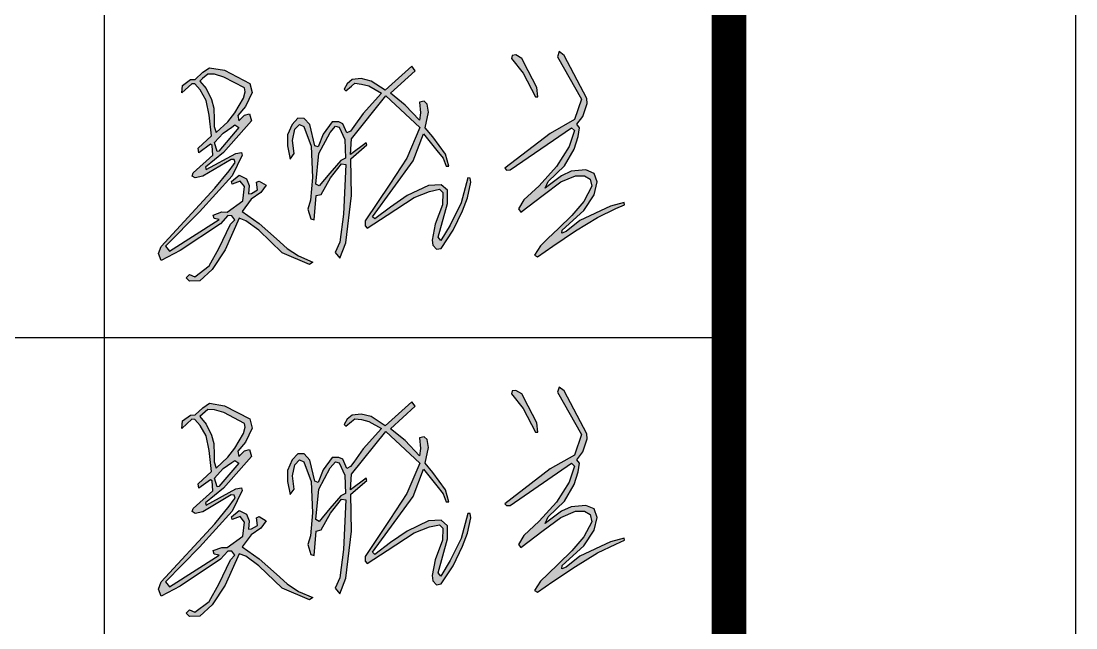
# Model space of a CAD drawing. Extents: x 1751103 to 2598738, y -609732 to 659428.
# Drawn here: x 2336334 to 2340895, y -138973 to -136349 of the extents above; entities that cross this region are included whole.
import ezdxf

# ---------------------------------------------------------------- set-up
doc = ezdxf.new("R2010")
doc.units = 0
doc.header["$LTSCALE"] = 1000
doc.header["$MEASUREMENT"] = 0
doc.layers.get('0').update_dxf_attribs({"linetype": 'CONTINUOUS'})
doc.layers.add('PUB_TITLE', color=4, linetype='CONTINUOUS')

# ---------------------------------------------------------------- blocks, each defined once
blk = doc.blocks.new('得')
h = blk.add_hatch(color=256)
h.paths.add_polyline_path([(2338682, -230064.5), (2338660.5, -230048), (2338652.5, -230069.8), (2338756.3, -230253.3), (2338726.6, -230341.8), (2338621.2, -230401.7), (2338425.9, -230551.9), (2338432.4, -230559.8), (2338449.1, -230559.1), (2338713.4, -230377.1), (2338727.2, -230389.4), (2338703.2, -230458.3), (2338649.5, -230544.6), (2338574.6, -230627.7), (2338507.8, -230689.3), (2338484.6, -230727.7), (2338494, -230741.5), (2338591.3, -230668.3), (2338666.9, -230611.3), (2338730.9, -230584.8), (2338770.1, -230584.8), (2338794.8, -230599.3), (2338802, -230629.7), (2338766.5, -230695.7), (2338715.6, -230756.2), (2338657.5, -230812.1), (2338611.7, -230856.2), (2338579.5, -230887), (2338554.4, -230927.4), (2338566, -230934.6), (2338633.6, -230889), (2338730.9, -230823), (2338826.4, -230764.4), (2338904.7, -230726.3), (2338942.3, -230710), (2338940.8, -230700.9), (2338881.8, -230716.7), (2338750.1, -230778.1), (2338690, -230825.9), (2338671.7, -230833.5), (2338673.8, -230819.8), (2338766.8, -230734.4), (2338811.6, -230666.9), (2338825.4, -230611.2), (2338812.2, -230574.1), (2338775.6, -230559.3), (2338712.5, -230564.9), (2338670.8, -230584.7), (2338618.9, -230623.4), (2338599.5, -230637.8), (2338612.8, -230609.1), (2338683, -230541.6), (2338724.7, -230469.2), (2338743, -230414.8), (2338748.6, -230376.7), (2338737.4, -230361.9), (2338762.9, -230328.1), (2338781.8, -230271.7), (2338780.7, -230249.8)])
h.paths.add_polyline_path([(2338473, -230061.7), (2338457.4, -230064.6), (2338454.2, -230077), (2338504.1, -230140.9), (2338558.2, -230243), (2338568.1, -230243), (2338564, -230202.5), (2338526.4, -230130.4), (2338498.8, -230077.4)], flags=17)
h.paths.add_polyline_path([(2337668.2, -230572.8), (2337623.4, -230628.7), (2337609, -230620.3), (2337621.9, -230489), (2337670.5, -230397.2), (2337692.7, -230370.2), (2337709.2, -230375), (2337734.2, -230428.2), (2337736.8, -230508.5), (2337717.1, -230518)], flags=16)
h.paths.add_polyline_path([(2337486.4, -230455.5), (2337497.1, -230512.2), (2337514.2, -230488.5), (2337507.5, -230431.4), (2337517.9, -230383.2), (2337537.9, -230362.5), (2337556.5, -230371.4), (2337588.4, -230456.6), (2337593.6, -230591.6), (2337585.4, -230690.5), (2337573.5, -230728.3), (2337586.1, -230771.3), (2337601, -230775.8), (2337609.2, -230670.5), (2337630.7, -230665.3), (2337671.5, -230593.4), (2337719.7, -230532.6), (2337738.3, -230535.6), (2337728.6, -230750.6), (2337712.3, -230871.8), (2337692.3, -230917), (2337712.3, -230941.5), (2337738.3, -230874), (2337762.8, -230670.5), (2337759.3, -230511.2), (2337829.5, -230450.9), (2337826.4, -230441.6), (2337757.7, -230492.5), (2337762.4, -230424.4), (2337911.6, -230239.6), (2338057.5, -230376.2), (2338002.3, -230508.1), (2337927.7, -230620.5), (2337821.9, -230779.8), (2337822.1, -230800.8), (2337830.1, -230811.1), (2337916.2, -230754.9), (2338034, -230678), (2338099.2, -230652.3), (2338143, -230643.1), (2338156.7, -230657.4), (2338155.6, -230710.2), (2338124, -230794.1), (2338110.8, -230862.9), (2338114.3, -230885.3), (2338130.3, -230902.5), (2338149.9, -230899), (2338202.1, -230819.9), (2338242.9, -230735.5), (2338263.8, -230679.6), (2338278.5, -230612.4), (2338276.2, -230594.9), (2338265.5, -230593.8), (2338237.2, -230702.2), (2338189.8, -230798.2), (2338148.5, -230864.5), (2338137.7, -230850.4), (2338177.3, -230703.9), (2338177.9, -230647.5), (2338150.7, -230623.7), (2338095.9, -230626.6), (2338003.8, -230670.6), (2337930.9, -230719.7), (2337863, -230771.1), (2337853.5, -230762), (2338029.3, -230520.4), (2338074.2, -230403.2), (2338131.9, -230475.2), (2338158.9, -230509), (2338171.1, -230543.2), (2338183.6, -230543.2), (2338169.1, -230491.6), (2338114, -230416.6), (2338081, -230376.8), (2338096.1, -230309.4), (2338089.8, -230274.5), (2338076.1, -230262.1), (2338056.8, -230266.4), (2338061.1, -230313.2), (2338056.8, -230344.9), (2337994.4, -230278.9), (2337930.5, -230227.6), (2338037.7, -230130.6), (2338024, -230111.4), (2337908.3, -230214.6), (2337847.3, -230175), (2337804.1, -230164.7), (2337765.7, -230168.5), (2337743.6, -230186.9), (2337730.6, -230210.1), (2337738.2, -230217.1), (2337762.5, -230197.1), (2337777.3, -230184.9), (2337805.2, -230188), (2337837.5, -230195.8), (2337892, -230227.1), (2337813.2, -230314.7), (2337771.9, -230371.8), (2337757.9, -230391.2), (2337742.4, -230399), (2337725.4, -230359.7), (2337707.2, -230351.8), (2337678.8, -230351.8), (2337640.1, -230404.8), (2337618.9, -230459.7), (2337604.6, -230455.1), (2337582.9, -230363.6), (2337557.9, -230336.4), (2337529.9, -230336), (2337505.7, -230362.5), (2337485.2, -230408.2)])
h.paths.add_polyline_path([(2337182.4, -230479.2), (2337170, -230441.4), (2337207.5, -230400.1), (2337244.7, -230374.2), (2337258.7, -230364.5), (2337275.5, -230376.1), (2337189.5, -230477.7)], flags=16)
h.paths.add_polyline_path([(2337168.7, -230371.1), (2337177.3, -230397.8), (2337227.6, -230351), (2337258.2, -230312.3), (2337294.9, -230248.5), (2337303.1, -230221.3), (2337300.5, -230204.6), (2337210.7, -230157.6), (2337170.3, -230145.4), (2337141, -230144.7), (2337118.1, -230164.5), (2337106.1, -230174.9), (2337134.1, -230207.5), (2337157.4, -230255.1), (2337167.3, -230291.9), (2337168.5, -230341)], flags=16)
h.paths.add_polyline_path([(2337072.1, -230186.5), (2337028.3, -230226.4), (2337032.3, -230193.9), (2337065.7, -230168.3), (2337086.5, -230167.7), (2337119.3, -230136.8), (2337149.1, -230117.8), (2337212.8, -230128.5), (2337322.9, -230185.6), (2337332.5, -230224.9), (2337303.9, -230285.5), (2337270.5, -230324.2), (2337275.3, -230347.4), (2337299.7, -230323), (2337321.1, -230317.1), (2337330, -230347.4), (2337209.6, -230484.2), (2337130.7, -230547.8), (2337134, -230557.7), (2337262.1, -230488.1), (2337286.4, -230483.5), (2337289.7, -230495.3), (2337246, -230584.5), (2337105.9, -230740.2), (2336958.3, -230889.4), (2336975.6, -230910.8), (2337190, -230774), (2337169.4, -230769.9), (2337164.4, -230754.3), (2337202.3, -230741.1), (2337225.4, -230741.9), (2337292.2, -230692.5), (2337299.7, -230631.5), (2337281.5, -230607.6), (2337246.9, -230620.8), (2337243.6, -230609.3), (2337276.6, -230581.3), (2337308.7, -230597.7), (2337320.3, -230626.6), (2337317, -230662), (2337330.2, -230661.2), (2337355.7, -230645.5), (2337352.4, -230612.6), (2337363.1, -230607.6), (2337393.7, -230625.7), (2337370.6, -230657), (2337328.5, -230685.9), (2337289.8, -230738.6), (2337364, -230790.5), (2337438.2, -230857.2), (2337484.7, -230899.1), (2337533.2, -230930.9), (2337595.1, -230958.1), (2337580.2, -230968), (2337463.1, -230917.7), (2337361.7, -230820.5), (2337305.6, -230779.3), (2337276.8, -230768.6), (2337215.7, -230904.5), (2337159.7, -230989.4), (2337106.5, -231038.6), (2337062.6, -231039.8), (2337047.6, -231025.9), (2337062, -231010.9), (2337085.1, -231021.3), (2337147.5, -230974.5), (2337189.2, -230899.7), (2337240, -230794.1), (2337258.5, -230774.5), (2337244.6, -230757.7), (2337228.5, -230757.1), (2337196.7, -230792.4), (2337022.2, -230908.4), (2336939.6, -230951.1), (2336927.4, -230921.1), (2336939, -230889.9), (2337171.8, -230638.5), (2337233.7, -230562.6), (2337252.7, -230537), (2337259.7, -230527.4), (2337255.8, -230514.6), (2337242.2, -230514), (2337120, -230586.5), (2337086.5, -230594.1), (2337073.3, -230586), (2337077.9, -230572.3), (2337163.6, -230495.6), (2337160.6, -230453.6), (2337153.1, -230448.6), (2337103, -230485.1), (2337100, -230465.6), (2337157.6, -230412.6), (2337147.4, -230322.5), (2337133.7, -230258.6), (2337108.2, -230213.3), (2337084.9, -230187.8)])
h = blk.add_hatch(color=256)
h.paths.add_polyline_path([(2338682, -231515.1), (2338660.5, -231498.7), (2338652.5, -231520.4), (2338756.3, -231703.9), (2338726.6, -231792.4), (2338621.2, -231852.3), (2338425.9, -232002.5), (2338432.4, -232010.5), (2338449.1, -232009.7), (2338713.4, -231827.7), (2338727.2, -231840), (2338703.2, -231908.9), (2338649.5, -231995.2), (2338574.6, -232078.3), (2338507.8, -232139.9), (2338484.6, -232178.4), (2338494, -232192.1), (2338591.3, -232118.9), (2338666.9, -232062), (2338730.9, -232035.4), (2338770.1, -232035.4), (2338794.8, -232049.9), (2338802, -232080.3), (2338766.5, -232146.3), (2338715.6, -232206.8), (2338657.5, -232262.7), (2338611.7, -232306.8), (2338579.5, -232337.7), (2338554.4, -232378), (2338566, -232385.3), (2338633.6, -232339.6), (2338730.9, -232273.7), (2338826.4, -232215), (2338904.7, -232176.9), (2338942.3, -232160.7), (2338940.8, -232151.5), (2338881.8, -232167.3), (2338750.1, -232228.8), (2338690, -232276.5), (2338671.7, -232284.1), (2338673.8, -232270.4), (2338766.8, -232185.1), (2338811.6, -232117.5), (2338825.4, -232061.8), (2338812.2, -232024.7), (2338775.6, -232010), (2338712.5, -232015.5), (2338670.8, -232035.4), (2338618.9, -232074), (2338599.5, -232088.4), (2338612.8, -232059.8), (2338683, -231992.2), (2338724.7, -231919.8), (2338743, -231865.4), (2338748.6, -231827.3), (2338737.4, -231812.6), (2338762.9, -231778.7), (2338781.8, -231722.3), (2338780.7, -231700.4)])
h.paths.add_polyline_path([(2338473, -231512.4), (2338457.4, -231515.2), (2338454.2, -231527.6), (2338504.1, -231591.6), (2338558.2, -231693.6), (2338568.1, -231693.6), (2338564, -231653.2), (2338526.4, -231581), (2338498.8, -231528)], flags=17)
h.paths.add_polyline_path([(2337668.2, -232023.4), (2337623.4, -232079.3), (2337609, -232070.9), (2337621.9, -231939.6), (2337670.5, -231847.8), (2337692.7, -231820.8), (2337709.2, -231825.6), (2337734.2, -231878.8), (2337736.8, -231959.1), (2337717.1, -231968.6)], flags=16)
h.paths.add_polyline_path([(2337486.4, -231906.1), (2337497.1, -231962.8), (2337514.2, -231939.1), (2337507.5, -231882), (2337517.9, -231833.8), (2337537.9, -231813.1), (2337556.5, -231822), (2337588.4, -231907.2), (2337593.6, -232042.2), (2337585.4, -232141.1), (2337573.5, -232179), (2337586.1, -232222), (2337601, -232226.4), (2337609.2, -232121.1), (2337630.7, -232115.9), (2337671.5, -232044), (2337719.7, -231983.2), (2337738.3, -231986.2), (2337728.6, -232201.2), (2337712.3, -232322.4), (2337692.3, -232367.6), (2337712.3, -232392.1), (2337738.3, -232324.6), (2337762.8, -232121.1), (2337759.3, -231961.8), (2337829.5, -231901.5), (2337826.4, -231892.2), (2337757.7, -231943.1), (2337762.4, -231875), (2337911.6, -231690.2), (2338057.5, -231826.8), (2338002.3, -231958.7), (2337927.7, -232071.1), (2337821.9, -232230.4), (2337822.1, -232251.4), (2337830.1, -232261.7), (2337916.2, -232205.5), (2338034, -232128.6), (2338099.2, -232102.9), (2338143, -232093.7), (2338156.7, -232108.1), (2338155.6, -232160.8), (2338124, -232244.7), (2338110.8, -232313.5), (2338114.3, -232335.9), (2338130.3, -232353.1), (2338149.9, -232349.6), (2338202.1, -232270.5), (2338242.9, -232186.1), (2338263.8, -232130.2), (2338278.5, -232063), (2338276.2, -232045.5), (2338265.5, -232044.4), (2338237.2, -232152.8), (2338189.8, -232248.8), (2338148.5, -232315.2), (2338137.7, -232301), (2338177.3, -232154.5), (2338177.9, -232098.1), (2338150.7, -232074.4), (2338095.9, -232077.2), (2338003.8, -232121.2), (2337930.9, -232170.3), (2337863, -232221.7), (2337853.5, -232212.6), (2338029.3, -231971), (2338074.2, -231853.8), (2338131.9, -231925.8), (2338158.9, -231959.6), (2338171.1, -231993.8), (2338183.6, -231993.8), (2338169.1, -231942.2), (2338114, -231867.2), (2338081, -231827.4), (2338096.1, -231760), (2338089.8, -231725.2), (2338076.1, -231712.7), (2338056.8, -231717), (2338061.1, -231763.8), (2338056.8, -231795.6), (2337994.4, -231729.5), (2337930.5, -231678.2), (2338037.7, -231581.2), (2338024, -231562), (2337908.3, -231665.2), (2337847.3, -231625.6), (2337804.1, -231615.4), (2337765.7, -231619.1), (2337743.6, -231637.5), (2337730.6, -231660.7), (2337738.2, -231667.7), (2337762.5, -231647.7), (2337777.3, -231635.5), (2337805.2, -231638.6), (2337837.5, -231646.4), (2337892, -231677.8), (2337813.2, -231765.3), (2337771.9, -231822.4), (2337757.9, -231841.8), (2337742.4, -231849.6), (2337725.4, -231810.3), (2337707.2, -231802.4), (2337678.8, -231802.4), (2337640.1, -231855.4), (2337618.9, -231910.3), (2337604.6, -231905.7), (2337582.9, -231814.2), (2337557.9, -231787), (2337529.9, -231786.6), (2337505.7, -231813.1), (2337485.2, -231858.8)])
h.paths.add_polyline_path([(2337182.4, -231929.9), (2337170, -231892), (2337207.5, -231850.7), (2337244.7, -231824.8), (2337258.7, -231815.1), (2337275.5, -231826.7), (2337189.5, -231928.4)], flags=16)
h.paths.add_polyline_path([(2337168.7, -231821.7), (2337177.3, -231848.4), (2337227.6, -231801.7), (2337258.2, -231762.9), (2337294.9, -231699.1), (2337303.1, -231671.9), (2337300.5, -231655.3), (2337210.7, -231608.2), (2337170.3, -231596), (2337141, -231595.3), (2337118.1, -231615.1), (2337106.1, -231625.5), (2337134.1, -231658.1), (2337157.4, -231705.7), (2337167.3, -231742.5), (2337168.5, -231791.6)], flags=16)
h.paths.add_polyline_path([(2337072.1, -231637.1), (2337028.3, -231677), (2337032.3, -231644.5), (2337065.7, -231619), (2337086.5, -231618.4), (2337119.3, -231587.4), (2337149.1, -231568.4), (2337212.8, -231579.1), (2337322.9, -231636.2), (2337332.5, -231675.5), (2337303.9, -231736.1), (2337270.5, -231774.8), (2337275.3, -231798), (2337299.7, -231773.6), (2337321.1, -231767.7), (2337330, -231798), (2337209.6, -231934.8), (2337130.7, -231998.5), (2337134, -232008.3), (2337262.1, -231938.7), (2337286.4, -231934.1), (2337289.7, -231945.9), (2337246, -232035.2), (2337105.9, -232190.9), (2336958.3, -232340), (2336975.6, -232361.4), (2337190, -232224.6), (2337169.4, -232220.5), (2337164.4, -232204.9), (2337202.3, -232191.7), (2337225.4, -232192.5), (2337292.2, -232143.1), (2337299.7, -232082.1), (2337281.5, -232058.2), (2337246.9, -232071.4), (2337243.6, -232059.9), (2337276.6, -232031.9), (2337308.7, -232048.3), (2337320.3, -232077.2), (2337317, -232112.6), (2337330.2, -232111.8), (2337355.7, -232096.1), (2337352.4, -232063.2), (2337363.1, -232058.2), (2337393.7, -232076.4), (2337370.6, -232107.7), (2337328.5, -232136.5), (2337289.8, -232189.2), (2337364, -232241.1), (2337438.2, -232307.8), (2337484.7, -232349.7), (2337533.2, -232381.5), (2337595.1, -232408.7), (2337580.2, -232418.6), (2337463.1, -232368.3), (2337361.7, -232271.1), (2337305.6, -232229.9), (2337276.8, -232219.2), (2337215.7, -232355.2), (2337159.7, -232440), (2337106.5, -232489.2), (2337062.6, -232490.4), (2337047.6, -232476.5), (2337062, -232461.5), (2337085.1, -232471.9), (2337147.5, -232425.1), (2337189.2, -232350.3), (2337240, -232244.7), (2337258.5, -232225.1), (2337244.6, -232208.3), (2337228.5, -232207.8), (2337196.7, -232243), (2337022.2, -232359), (2336939.6, -232401.7), (2336927.4, -232371.7), (2336939, -232340.5), (2337171.8, -232089.1), (2337233.7, -232013.2), (2337252.7, -231987.6), (2337259.7, -231978.1), (2337255.8, -231965.2), (2337242.2, -231964.6), (2337120, -232037.1), (2337086.5, -232044.7), (2337073.3, -232036.6), (2337077.9, -232022.9), (2337163.6, -231946.2), (2337160.6, -231904.2), (2337153.1, -231899.2), (2337103, -231935.7), (2337100, -231916.2), (2337157.6, -231863.2), (2337147.4, -231773.1), (2337133.7, -231709.2), (2337108.2, -231663.9), (2337084.9, -231638.4)])
for p, q in [((2338457.4, -230064.6), (2338454.2, -230077)), ((2338454.2, -230077), (2338504.1, -230140.9)), ((2338473, -230061.7), (2338457.4, -230064.6)), ((2338498.8, -230077.4), (2338473, -230061.7)), ((2338526.4, -230130.4), (2338498.8, -230077.4)), ((2338660.5, -230048), (2338652.5, -230069.8)), ((2338652.5, -230069.8), (2338756.3, -230253.3)), ((2338682, -230064.5), (2338660.5, -230048)), ((2338780.7, -230249.8), (2338682, -230064.5)), ((2337119.3, -230136.8), (2337149.1, -230117.8)), ((2337149.1, -230117.8), (2337212.8, -230128.5)), ((2337212.8, -230128.5), (2337322.9, -230185.6)), ((2338024, -230111.4), (2337908.3, -230214.6)), ((2337930.5, -230227.6), (2338037.7, -230130.6)), ((2338037.7, -230130.6), (2338024, -230111.4)), ((2338564, -230202.5), (2338526.4, -230130.4)), ((2337032.3, -230193.9), (2337065.7, -230168.3)), ((2337065.7, -230168.3), (2337086.5, -230167.7)), ((2337086.5, -230167.7), (2337119.3, -230136.8)), ((2337118.1, -230164.5), (2337106.1, -230174.9)), ((2337106.1, -230174.9), (2337134.1, -230207.5)), ((2337141, -230144.7), (2337118.1, -230164.5)), ((2337170.3, -230145.4), (2337141, -230144.7)), ((2337210.7, -230157.6), (2337170.3, -230145.4)), ((2337300.5, -230204.6), (2337210.7, -230157.6)), ((2337765.7, -230168.5), (2337743.6, -230186.9)), ((2337804.1, -230164.7), (2337765.7, -230168.5)), ((2337847.3, -230175), (2337804.1, -230164.7)), ((2337908.3, -230214.6), (2337847.3, -230175)), ((2338504.1, -230140.9), (2338558.2, -230243)), ((2337072.1, -230186.5), (2337028.3, -230226.4)), ((2337028.3, -230226.4), (2337032.3, -230193.9)), ((2337084.9, -230187.8), (2337072.1, -230186.5)), ((2337108.2, -230213.3), (2337084.9, -230187.8)), ((2337133.7, -230258.6), (2337108.2, -230213.3)), ((2337134.1, -230207.5), (2337157.4, -230255.1)), ((2337294.9, -230248.5), (2337303.1, -230221.3)), ((2337303.1, -230221.3), (2337300.5, -230204.6)), ((2337322.9, -230185.6), (2337332.5, -230224.9)), ((2337743.6, -230186.9), (2337730.6, -230210.1)), ((2337730.6, -230210.1), (2337738.2, -230217.1)), ((2337738.2, -230217.1), (2337762.5, -230197.1)), ((2337762.5, -230197.1), (2337777.3, -230184.9)), ((2337777.3, -230184.9), (2337805.2, -230188)), ((2337805.2, -230188), (2337837.5, -230195.8)), ((2337837.5, -230195.8), (2337892, -230227.1)), ((2338568.1, -230243), (2338564, -230202.5)), ((2337147.4, -230322.5), (2337133.7, -230258.6)), ((2337157.4, -230255.1), (2337167.3, -230291.9)), ((2337258.2, -230312.3), (2337294.9, -230248.5)), ((2337332.5, -230224.9), (2337303.9, -230285.5)), ((2337762.4, -230424.4), (2337911.6, -230239.6)), ((2337892, -230227.1), (2337813.2, -230314.7)), ((2337911.6, -230239.6), (2338057.5, -230376.2)), ((2337994.4, -230278.9), (2337930.5, -230227.6)), ((2338076.1, -230262.1), (2338056.8, -230266.4)), ((2338056.8, -230266.4), (2338061.1, -230313.2)), ((2338089.8, -230274.5), (2338076.1, -230262.1)), ((2338558.2, -230243), (2338568.1, -230243)), ((2338756.3, -230253.3), (2338726.6, -230341.8)), ((2338781.8, -230271.7), (2338780.7, -230249.8)), ((2337167.3, -230291.9), (2337168.5, -230341)), ((2337227.6, -230351), (2337258.2, -230312.3)), ((2337303.9, -230285.5), (2337270.5, -230324.2)), ((2338056.8, -230344.9), (2337994.4, -230278.9)), ((2338061.1, -230313.2), (2338056.8, -230344.9)), ((2338081, -230376.8), (2338096.1, -230309.4)), ((2338096.1, -230309.4), (2338089.8, -230274.5)), ((2338762.9, -230328.1), (2338781.8, -230271.7)), ((2337157.6, -230412.6), (2337147.4, -230322.5)), ((2337168.5, -230341), (2337168.7, -230371.1)), ((2337177.3, -230397.8), (2337227.6, -230351)), ((2337330, -230347.4), (2337209.6, -230484.2)), ((2337270.5, -230324.2), (2337275.3, -230347.4)), ((2337275.3, -230347.4), (2337299.7, -230323)), ((2337299.7, -230323), (2337321.1, -230317.1)), ((2337321.1, -230317.1), (2337330, -230347.4)), ((2337529.9, -230336), (2337505.7, -230362.5)), ((2337557.9, -230336.4), (2337529.9, -230336)), ((2337582.9, -230363.6), (2337557.9, -230336.4)), ((2337678.8, -230351.8), (2337640.1, -230404.8)), ((2337707.2, -230351.8), (2337678.8, -230351.8)), ((2337725.4, -230359.7), (2337707.2, -230351.8)), ((2337813.2, -230314.7), (2337771.9, -230371.8)), ((2338726.6, -230341.8), (2338621.2, -230401.7)), ((2338737.4, -230361.9), (2338762.9, -230328.1)), ((2337168.7, -230371.1), (2337177.3, -230397.8)), ((2337170, -230441.4), (2337207.5, -230400.1)), ((2337275.5, -230376.1), (2337189.5, -230477.7)), ((2337207.5, -230400.1), (2337244.7, -230374.2)), ((2337244.7, -230374.2), (2337258.7, -230364.5)), ((2337258.7, -230364.5), (2337275.5, -230376.1)), ((2337505.7, -230362.5), (2337485.2, -230408.2)), ((2337507.5, -230431.4), (2337517.9, -230383.2)), ((2337517.9, -230383.2), (2337537.9, -230362.5)), ((2337537.9, -230362.5), (2337556.5, -230371.4)), ((2337556.5, -230371.4), (2337588.4, -230456.6)), ((2337604.6, -230455.1), (2337582.9, -230363.6)), ((2337640.1, -230404.8), (2337618.9, -230459.7)), ((2337621.9, -230489), (2337670.5, -230397.2)), ((2337670.5, -230397.2), (2337692.7, -230370.2)), ((2337692.7, -230370.2), (2337709.2, -230375)), ((2337709.2, -230375), (2337734.2, -230428.2)), ((2337742.4, -230399), (2337725.4, -230359.7)), ((2337757.9, -230391.2), (2337742.4, -230399)), ((2337771.9, -230371.8), (2337757.9, -230391.2)), ((2338057.5, -230376.2), (2338002.3, -230508.1)), ((2338029.3, -230520.4), (2338074.2, -230403.2)), ((2338074.2, -230403.2), (2338131.9, -230475.2)), ((2338114, -230416.6), (2338081, -230376.8)), ((2338621.2, -230401.7), (2338425.9, -230551.9)), ((2338449.1, -230559.1), (2338713.4, -230377.1)), ((2338727.2, -230389.4), (2338703.2, -230458.3)), ((2338713.4, -230377.1), (2338727.2, -230389.4)), ((2338748.6, -230376.7), (2338737.4, -230361.9)), ((2338743, -230414.8), (2338748.6, -230376.7)), ((2337100, -230465.6), (2337157.6, -230412.6)), ((2337153.1, -230448.6), (2337103, -230485.1)), ((2337160.6, -230453.6), (2337153.1, -230448.6)), ((2337182.4, -230479.2), (2337170, -230441.4)), ((2337485.2, -230408.2), (2337486.4, -230455.5)), ((2337514.2, -230488.5), (2337507.5, -230431.4)), ((2337734.2, -230428.2), (2337736.8, -230508.5)), ((2337757.7, -230492.5), (2337762.4, -230424.4)), ((2337826.4, -230441.6), (2337757.7, -230492.5)), ((2337829.5, -230450.9), (2337826.4, -230441.6)), ((2338169.1, -230491.6), (2338114, -230416.6)), ((2338724.7, -230469.2), (2338743, -230414.8)), ((2337077.9, -230572.3), (2337163.6, -230495.6)), ((2337103, -230485.1), (2337100, -230465.6)), ((2337209.6, -230484.2), (2337130.7, -230547.8)), ((2337134, -230557.7), (2337262.1, -230488.1)), ((2337163.6, -230495.6), (2337160.6, -230453.6)), ((2337189.5, -230477.7), (2337182.4, -230479.2)), ((2337289.7, -230495.3), (2337246, -230584.5)), ((2337262.1, -230488.1), (2337286.4, -230483.5)), ((2337286.4, -230483.5), (2337289.7, -230495.3)), ((2337486.4, -230455.5), (2337497.1, -230512.2)), ((2337497.1, -230512.2), (2337514.2, -230488.5)), ((2337588.4, -230456.6), (2337593.6, -230591.6)), ((2337618.9, -230459.7), (2337604.6, -230455.1)), ((2337609, -230620.3), (2337621.9, -230489)), ((2337759.3, -230511.2), (2337829.5, -230450.9)), ((2338131.9, -230475.2), (2338158.9, -230509)), ((2338183.6, -230543.2), (2338169.1, -230491.6)), ((2338703.2, -230458.3), (2338649.5, -230544.6)), ((2338683, -230541.6), (2338724.7, -230469.2)), ((2337242.2, -230514), (2337120, -230586.5)), ((2337233.7, -230562.6), (2337252.7, -230537)), ((2337255.8, -230514.6), (2337242.2, -230514)), ((2337252.7, -230537), (2337259.7, -230527.4)), ((2337259.7, -230527.4), (2337255.8, -230514.6)), ((2337717.1, -230518), (2337668.2, -230572.8)), ((2337671.5, -230593.4), (2337719.7, -230532.6)), ((2337736.8, -230508.5), (2337717.1, -230518)), ((2337719.7, -230532.6), (2337738.3, -230535.6)), ((2337738.3, -230535.6), (2337728.6, -230750.6)), ((2337762.8, -230670.5), (2337759.3, -230511.2)), ((2337853.5, -230762), (2338029.3, -230520.4)), ((2338002.3, -230508.1), (2337927.7, -230620.5)), ((2338158.9, -230509), (2338171.1, -230543.2)), ((2338612.8, -230609.1), (2338683, -230541.6)), ((2337073.3, -230586), (2337077.9, -230572.3)), ((2337086.5, -230594.1), (2337073.3, -230586)), ((2337120, -230586.5), (2337086.5, -230594.1)), ((2337246, -230584.5), (2337105.9, -230740.2)), ((2337130.7, -230547.8), (2337134, -230557.7)), ((2337171.8, -230638.5), (2337233.7, -230562.6)), ((2337243.6, -230609.3), (2337276.6, -230581.3)), ((2337276.6, -230581.3), (2337308.7, -230597.7)), ((2337668.2, -230572.8), (2337623.4, -230628.7)), ((2338171.1, -230543.2), (2338183.6, -230543.2)), ((2338425.9, -230551.9), (2338432.4, -230559.8)), ((2338432.4, -230559.8), (2338449.1, -230559.1)), ((2338649.5, -230544.6), (2338574.6, -230627.7)), ((2338670.8, -230584.7), (2338618.9, -230623.4)), ((2338666.9, -230611.3), (2338730.9, -230584.8)), ((2338712.5, -230564.9), (2338670.8, -230584.7)), ((2338775.6, -230559.3), (2338712.5, -230564.9)), ((2338730.9, -230584.8), (2338770.1, -230584.8)), ((2338770.1, -230584.8), (2338794.8, -230599.3)), ((2338812.2, -230574.1), (2338775.6, -230559.3)), ((2338825.4, -230611.2), (2338812.2, -230574.1)), ((2337246.9, -230620.8), (2337243.6, -230609.3)), ((2337281.5, -230607.6), (2337246.9, -230620.8)), ((2337246.9, -230620.8), (2337246.9, -230620.8)), ((2337299.7, -230631.5), (2337281.5, -230607.6)), ((2337292.2, -230692.5), (2337299.7, -230631.5)), ((2337308.7, -230597.7), (2337320.3, -230626.6)), ((2337320.3, -230626.6), (2337317, -230662)), ((2337352.4, -230612.6), (2337363.1, -230607.6)), ((2337355.7, -230645.5), (2337352.4, -230612.6)), ((2337363.1, -230607.6), (2337393.7, -230625.7)), ((2337393.7, -230625.7), (2337370.6, -230657)), ((2337593.6, -230591.6), (2337585.4, -230690.5)), ((2337623.4, -230628.7), (2337609, -230620.3)), ((2337630.7, -230665.3), (2337671.5, -230593.4)), ((2337927.7, -230620.5), (2337821.9, -230779.8)), ((2338095.9, -230626.6), (2338003.8, -230670.6)), ((2338150.7, -230623.7), (2338095.9, -230626.6)), ((2338177.9, -230647.5), (2338150.7, -230623.7)), ((2338265.5, -230593.8), (2338237.2, -230702.2)), ((2338263.8, -230679.6), (2338278.5, -230612.4)), ((2338276.2, -230594.9), (2338265.5, -230593.8)), ((2338278.5, -230612.4), (2338276.2, -230594.9)), ((2338574.6, -230627.7), (2338507.8, -230689.3)), ((2338591.3, -230668.3), (2338666.9, -230611.3)), ((2338599.5, -230637.8), (2338612.8, -230609.1)), ((2338618.9, -230623.4), (2338599.5, -230637.8)), ((2338802, -230629.7), (2338766.5, -230695.7)), ((2338794.8, -230599.3), (2338802, -230629.7)), ((2338811.6, -230666.9), (2338825.4, -230611.2)), ((2336939, -230889.9), (2337171.8, -230638.5)), ((2337317, -230662), (2337330.2, -230661.2)), ((2337370.6, -230657), (2337328.5, -230685.9)), ((2337330.2, -230661.2), (2337355.7, -230645.5)), ((2337601, -230775.8), (2337609.2, -230670.5)), ((2337609.2, -230670.5), (2337630.7, -230665.3)), ((2337738.3, -230874), (2337762.8, -230670.5)), ((2337916.2, -230754.9), (2338034, -230678)), ((2338003.8, -230670.6), (2337930.9, -230719.7)), ((2338034, -230678), (2338099.2, -230652.3)), ((2338099.2, -230652.3), (2338143, -230643.1)), ((2338143, -230643.1), (2338156.7, -230657.4)), ((2338156.7, -230657.4), (2338155.6, -230710.2)), ((2338177.3, -230703.9), (2338177.9, -230647.5)), ((2338494, -230741.5), (2338591.3, -230668.3)), ((2338766.8, -230734.4), (2338811.6, -230666.9)), ((2337225.4, -230741.9), (2337292.2, -230692.5)), ((2337328.5, -230685.9), (2337289.8, -230738.6)), ((2337585.4, -230690.5), (2337573.5, -230728.3)), ((2337930.9, -230719.7), (2337863, -230771.1)), ((2338155.6, -230710.2), (2338124, -230794.1)), ((2338137.7, -230850.4), (2338177.3, -230703.9)), ((2338237.2, -230702.2), (2338189.8, -230798.2)), ((2338242.9, -230735.5), (2338263.8, -230679.6)), ((2338507.8, -230689.3), (2338484.6, -230727.7)), ((2338766.5, -230695.7), (2338715.6, -230756.2)), ((2338881.8, -230716.7), (2338750.1, -230778.1)), ((2338940.8, -230700.9), (2338881.8, -230716.7)), ((2338904.7, -230726.3), (2338942.3, -230710)), ((2338942.3, -230710), (2338940.8, -230700.9)), ((2337105.9, -230740.2), (2336958.3, -230889.4)), ((2337164.4, -230754.3), (2337202.3, -230741.1)), ((2337169.4, -230769.9), (2337164.4, -230754.3)), ((2337228.5, -230757.1), (2337196.7, -230792.4)), ((2337202.3, -230741.1), (2337225.4, -230741.9)), ((2337276.8, -230768.6), (2337215.7, -230904.5)), ((2337244.6, -230757.7), (2337228.5, -230757.1)), ((2337258.5, -230774.5), (2337244.6, -230757.7)), ((2337305.6, -230779.3), (2337276.8, -230768.6)), ((2337289.8, -230738.6), (2337364, -230790.5)), ((2337573.5, -230728.3), (2337586.1, -230771.3)), ((2337728.6, -230750.6), (2337712.3, -230871.8)), ((2337830.1, -230811.1), (2337916.2, -230754.9)), ((2337863, -230771.1), (2337853.5, -230762)), ((2338202.1, -230819.9), (2338242.9, -230735.5)), ((2338484.6, -230727.7), (2338494, -230741.5)), ((2338715.6, -230756.2), (2338657.5, -230812.1)), ((2338673.8, -230819.8), (2338766.8, -230734.4)), ((2338730.9, -230823), (2338826.4, -230764.4)), ((2338826.4, -230764.4), (2338904.7, -230726.3)), ((2336975.6, -230910.8), (2337190, -230774)), ((2337196.7, -230792.4), (2337022.2, -230908.4)), ((2337190, -230774), (2337169.4, -230769.9)), ((2337189.2, -230899.7), (2337240, -230794.1)), ((2337240, -230794.1), (2337258.5, -230774.5)), ((2337361.7, -230820.5), (2337305.6, -230779.3)), ((2337364, -230790.5), (2337438.2, -230857.2)), ((2337586.1, -230771.3), (2337601, -230775.8)), ((2337821.9, -230779.8), (2337822.1, -230800.8)), ((2337822.1, -230800.8), (2337830.1, -230811.1)), ((2338124, -230794.1), (2338110.8, -230862.9)), ((2338189.8, -230798.2), (2338148.5, -230864.5)), ((2338657.5, -230812.1), (2338611.7, -230856.2)), ((2338750.1, -230778.1), (2338690, -230825.9)), ((2337463.1, -230917.7), (2337361.7, -230820.5)), ((2337438.2, -230857.2), (2337484.7, -230899.1)), ((2338148.5, -230864.5), (2338137.7, -230850.4)), ((2338149.9, -230899), (2338202.1, -230819.9)), ((2338611.7, -230856.2), (2338579.5, -230887)), ((2338633.6, -230889), (2338730.9, -230823)), ((2338671.7, -230833.5), (2338673.8, -230819.8)), ((2338690, -230825.9), (2338671.7, -230833.5)), ((2336927.4, -230921.1), (2336939, -230889.9)), ((2336958.3, -230889.4), (2336975.6, -230910.8)), ((2337147.5, -230974.5), (2337189.2, -230899.7)), ((2337215.7, -230904.5), (2337159.7, -230989.4)), ((2337484.7, -230899.1), (2337533.2, -230930.9)), ((2337712.3, -230871.8), (2337692.3, -230917)), ((2337712.3, -230941.5), (2337738.3, -230874)), ((2338110.8, -230862.9), (2338114.3, -230885.3)), ((2338114.3, -230885.3), (2338130.3, -230902.5)), ((2338130.3, -230902.5), (2338149.9, -230899)), ((2338579.5, -230887), (2338554.4, -230927.4)), ((2338566, -230934.6), (2338633.6, -230889)), ((2336939.6, -230951.1), (2336927.4, -230921.1)), ((2337022.2, -230908.4), (2336939.6, -230951.1)), ((2337580.2, -230968), (2337463.1, -230917.7)), ((2337533.2, -230930.9), (2337595.1, -230958.1)), ((2337692.3, -230917), (2337712.3, -230941.5)), ((2338554.4, -230927.4), (2338566, -230934.6)), ((2337085.1, -231021.3), (2337147.5, -230974.5)), ((2337159.7, -230989.4), (2337106.5, -231038.6)), ((2337595.1, -230958.1), (2337580.2, -230968)), ((2337047.6, -231025.9), (2337062, -231010.9)), ((2337062.6, -231039.8), (2337047.6, -231025.9)), ((2337062, -231010.9), (2337085.1, -231021.3)), ((2337106.5, -231038.6), (2337062.6, -231039.8)), ((2338660.5, -231498.7), (2338652.5, -231520.4)), ((2338682, -231515.1), (2338660.5, -231498.7)), ((2338457.4, -231515.2), (2338454.2, -231527.6)), ((2338454.2, -231527.6), (2338504.1, -231591.6)), ((2338473, -231512.4), (2338457.4, -231515.2)), ((2338498.8, -231528), (2338473, -231512.4)), ((2338526.4, -231581), (2338498.8, -231528)), ((2338652.5, -231520.4), (2338756.3, -231703.9)), ((2338780.7, -231700.4), (2338682, -231515.1)), ((2337086.5, -231618.4), (2337119.3, -231587.4)), ((2337119.3, -231587.4), (2337149.1, -231568.4)), ((2337149.1, -231568.4), (2337212.8, -231579.1)), ((2337212.8, -231579.1), (2337322.9, -231636.2)), ((2338024, -231562), (2337908.3, -231665.2)), ((2337930.5, -231678.2), (2338037.7, -231581.2)), ((2338037.7, -231581.2), (2338024, -231562)), ((2338564, -231653.2), (2338526.4, -231581)), ((2337032.3, -231644.5), (2337065.7, -231619)), ((2337065.7, -231619), (2337086.5, -231618.4)), ((2337118.1, -231615.1), (2337106.1, -231625.5)), ((2337106.1, -231625.5), (2337134.1, -231658.1)), ((2337141, -231595.3), (2337118.1, -231615.1)), ((2337170.3, -231596), (2337141, -231595.3)), ((2337210.7, -231608.2), (2337170.3, -231596)), ((2337300.5, -231655.3), (2337210.7, -231608.2)), ((2337322.9, -231636.2), (2337332.5, -231675.5)), ((2337765.7, -231619.1), (2337743.6, -231637.5)), ((2337762.5, -231647.7), (2337777.3, -231635.5)), ((2337804.1, -231615.4), (2337765.7, -231619.1)), ((2337777.3, -231635.5), (2337805.2, -231638.6)), ((2337847.3, -231625.6), (2337804.1, -231615.4)), ((2337908.3, -231665.2), (2337847.3, -231625.6)), ((2338504.1, -231591.6), (2338558.2, -231693.6)), ((2337072.1, -231637.1), (2337028.3, -231677)), ((2337028.3, -231677), (2337032.3, -231644.5)), ((2337084.9, -231638.4), (2337072.1, -231637.1)), ((2337108.2, -231663.9), (2337084.9, -231638.4)), ((2337133.7, -231709.2), (2337108.2, -231663.9)), ((2337134.1, -231658.1), (2337157.4, -231705.7)), ((2337294.9, -231699.1), (2337303.1, -231671.9)), ((2337303.1, -231671.9), (2337300.5, -231655.3)), ((2337332.5, -231675.5), (2337303.9, -231736.1)), ((2337743.6, -231637.5), (2337730.6, -231660.7)), ((2337730.6, -231660.7), (2337738.2, -231667.7)), ((2337738.2, -231667.7), (2337762.5, -231647.7)), ((2337805.2, -231638.6), (2337837.5, -231646.4)), ((2337892, -231677.8), (2337813.2, -231765.3)), ((2337837.5, -231646.4), (2337892, -231677.8)), ((2337994.4, -231729.5), (2337930.5, -231678.2)), ((2338568.1, -231693.6), (2338564, -231653.2)), ((2337147.4, -231773.1), (2337133.7, -231709.2)), ((2337157.4, -231705.7), (2337167.3, -231742.5)), ((2337258.2, -231762.9), (2337294.9, -231699.1)), ((2337762.4, -231875), (2337911.6, -231690.2)), ((2337911.6, -231690.2), (2338057.5, -231826.8)), ((2338076.1, -231712.7), (2338056.8, -231717)), ((2338056.8, -231717), (2338061.1, -231763.8)), ((2338089.8, -231725.2), (2338076.1, -231712.7)), ((2338096.1, -231760), (2338089.8, -231725.2)), ((2338558.2, -231693.6), (2338568.1, -231693.6)), ((2338756.3, -231703.9), (2338726.6, -231792.4)), ((2338762.9, -231778.7), (2338781.8, -231722.3)), ((2338781.8, -231722.3), (2338780.7, -231700.4)), ((2337167.3, -231742.5), (2337168.5, -231791.6)), ((2337227.6, -231801.7), (2337258.2, -231762.9)), ((2337303.9, -231736.1), (2337270.5, -231774.8)), ((2337299.7, -231773.6), (2337321.1, -231767.7)), ((2337321.1, -231767.7), (2337330, -231798)), ((2337813.2, -231765.3), (2337771.9, -231822.4)), ((2338056.8, -231795.6), (2337994.4, -231729.5)), ((2338061.1, -231763.8), (2338056.8, -231795.6)), ((2338081, -231827.4), (2338096.1, -231760)), ((2337157.6, -231863.2), (2337147.4, -231773.1)), ((2337168.5, -231791.6), (2337168.7, -231821.7)), ((2337177.3, -231848.4), (2337227.6, -231801.7)), ((2337330, -231798), (2337209.6, -231934.8)), ((2337244.7, -231824.8), (2337258.7, -231815.1)), ((2337258.7, -231815.1), (2337275.5, -231826.7)), ((2337270.5, -231774.8), (2337275.3, -231798)), ((2337275.3, -231798), (2337299.7, -231773.6)), ((2337505.7, -231813.1), (2337485.2, -231858.8)), ((2337529.9, -231786.6), (2337505.7, -231813.1)), ((2337517.9, -231833.8), (2337537.9, -231813.1)), ((2337557.9, -231787), (2337529.9, -231786.6)), ((2337537.9, -231813.1), (2337556.5, -231822)), ((2337582.9, -231814.2), (2337557.9, -231787)), ((2337604.6, -231905.7), (2337582.9, -231814.2)), ((2337678.8, -231802.4), (2337640.1, -231855.4)), ((2337707.2, -231802.4), (2337678.8, -231802.4)), ((2337725.4, -231810.3), (2337707.2, -231802.4)), ((2337742.4, -231849.6), (2337725.4, -231810.3)), ((2338726.6, -231792.4), (2338621.2, -231852.3)), ((2338737.4, -231812.6), (2338762.9, -231778.7)), ((2338748.6, -231827.3), (2338737.4, -231812.6)), ((2337100, -231916.2), (2337157.6, -231863.2)), ((2337168.7, -231821.7), (2337177.3, -231848.4)), ((2337170, -231892), (2337207.5, -231850.7)), ((2337275.5, -231826.7), (2337189.5, -231928.4)), ((2337207.5, -231850.7), (2337244.7, -231824.8)), ((2337485.2, -231858.8), (2337486.4, -231906.1)), ((2337507.5, -231882), (2337517.9, -231833.8)), ((2337556.5, -231822), (2337588.4, -231907.2)), ((2337640.1, -231855.4), (2337618.9, -231910.3)), ((2337621.9, -231939.6), (2337670.5, -231847.8)), ((2337670.5, -231847.8), (2337692.7, -231820.8)), ((2337692.7, -231820.8), (2337709.2, -231825.6)), ((2337709.2, -231825.6), (2337734.2, -231878.8)), ((2337757.9, -231841.8), (2337742.4, -231849.6)), ((2337771.9, -231822.4), (2337757.9, -231841.8)), ((2338057.5, -231826.8), (2338002.3, -231958.7)), ((2338029.3, -231971), (2338074.2, -231853.8)), ((2338074.2, -231853.8), (2338131.9, -231925.8)), ((2338114, -231867.2), (2338081, -231827.4)), ((2338621.2, -231852.3), (2338425.9, -232002.5)), ((2338449.1, -232009.7), (2338713.4, -231827.7)), ((2338727.2, -231840), (2338703.2, -231908.9)), ((2338713.4, -231827.7), (2338727.2, -231840)), ((2338743, -231865.4), (2338748.6, -231827.3)), ((2337153.1, -231899.2), (2337103, -231935.7)), ((2337160.6, -231904.2), (2337153.1, -231899.2)), ((2337163.6, -231946.2), (2337160.6, -231904.2)), ((2337182.4, -231929.9), (2337170, -231892)), ((2337486.4, -231906.1), (2337497.1, -231962.8)), ((2337514.2, -231939.1), (2337507.5, -231882)), ((2337588.4, -231907.2), (2337593.6, -232042.2)), ((2337618.9, -231910.3), (2337604.6, -231905.7)), ((2337734.2, -231878.8), (2337736.8, -231959.1)), ((2337757.7, -231943.1), (2337762.4, -231875)), ((2337826.4, -231892.2), (2337757.7, -231943.1)), ((2337759.3, -231961.8), (2337829.5, -231901.5)), ((2337829.5, -231901.5), (2337826.4, -231892.2)), ((2338169.1, -231942.2), (2338114, -231867.2)), ((2338703.2, -231908.9), (2338649.5, -231995.2)), ((2338724.7, -231919.8), (2338743, -231865.4)), ((2337077.9, -232022.9), (2337163.6, -231946.2)), ((2337103, -231935.7), (2337100, -231916.2)), ((2337209.6, -231934.8), (2337130.7, -231998.5)), ((2337134, -232008.3), (2337262.1, -231938.7)), ((2337189.5, -231928.4), (2337182.4, -231929.9)), ((2337289.7, -231945.9), (2337246, -232035.2)), ((2337262.1, -231938.7), (2337286.4, -231934.1)), ((2337286.4, -231934.1), (2337289.7, -231945.9)), ((2337497.1, -231962.8), (2337514.2, -231939.1)), ((2337609, -232070.9), (2337621.9, -231939.6)), ((2338131.9, -231925.8), (2338158.9, -231959.6)), ((2338183.6, -231993.8), (2338169.1, -231942.2)), ((2338683, -231992.2), (2338724.7, -231919.8)), ((2337242.2, -231964.6), (2337120, -232037.1)), ((2337130.7, -231998.5), (2337134, -232008.3)), ((2337233.7, -232013.2), (2337252.7, -231987.6)), ((2337255.8, -231965.2), (2337242.2, -231964.6)), ((2337252.7, -231987.6), (2337259.7, -231978.1)), ((2337259.7, -231978.1), (2337255.8, -231965.2)), ((2337717.1, -231968.6), (2337668.2, -232023.4)), ((2337671.5, -232044), (2337719.7, -231983.2)), ((2337736.8, -231959.1), (2337717.1, -231968.6)), ((2337719.7, -231983.2), (2337738.3, -231986.2)), ((2337738.3, -231986.2), (2337728.6, -232201.2)), ((2337762.8, -232121.1), (2337759.3, -231961.8)), ((2337853.5, -232212.6), (2338029.3, -231971)), ((2338002.3, -231958.7), (2337927.7, -232071.1)), ((2338158.9, -231959.6), (2338171.1, -231993.8)), ((2338171.1, -231993.8), (2338183.6, -231993.8)), ((2338649.5, -231995.2), (2338574.6, -232078.3)), ((2338612.8, -232059.8), (2338683, -231992.2)), ((2337073.3, -232036.6), (2337077.9, -232022.9)), ((2337086.5, -232044.7), (2337073.3, -232036.6)), ((2337120, -232037.1), (2337086.5, -232044.7)), ((2337246, -232035.2), (2337105.9, -232190.9)), ((2337171.8, -232089.1), (2337233.7, -232013.2)), ((2337243.6, -232059.9), (2337276.6, -232031.9)), ((2337276.6, -232031.9), (2337308.7, -232048.3)), ((2337593.6, -232042.2), (2337585.4, -232141.1)), ((2337668.2, -232023.4), (2337623.4, -232079.3)), ((2337630.7, -232115.9), (2337671.5, -232044)), ((2338265.5, -232044.4), (2338237.2, -232152.8)), ((2338276.2, -232045.5), (2338265.5, -232044.4)), ((2338278.5, -232063), (2338276.2, -232045.5)), ((2338425.9, -232002.5), (2338432.4, -232010.5)), ((2338432.4, -232010.5), (2338449.1, -232009.7)), ((2338670.8, -232035.4), (2338618.9, -232074)), ((2338666.9, -232062), (2338730.9, -232035.4)), ((2338712.5, -232015.5), (2338670.8, -232035.4)), ((2338775.6, -232010), (2338712.5, -232015.5)), ((2338730.9, -232035.4), (2338770.1, -232035.4)), ((2338770.1, -232035.4), (2338794.8, -232049.9)), ((2338812.2, -232024.7), (2338775.6, -232010)), ((2338825.4, -232061.8), (2338812.2, -232024.7)), ((2336939, -232340.5), (2337171.8, -232089.1)), ((2337246.9, -232071.4), (2337243.6, -232059.9)), ((2337281.5, -232058.2), (2337246.9, -232071.4)), ((2337246.9, -232071.4), (2337246.9, -232071.4)), ((2337299.7, -232082.1), (2337281.5, -232058.2)), ((2337292.2, -232143.1), (2337299.7, -232082.1)), ((2337308.7, -232048.3), (2337320.3, -232077.2)), ((2337320.3, -232077.2), (2337317, -232112.6)), ((2337352.4, -232063.2), (2337363.1, -232058.2)), ((2337355.7, -232096.1), (2337352.4, -232063.2)), ((2337363.1, -232058.2), (2337393.7, -232076.4)), ((2337393.7, -232076.4), (2337370.6, -232107.7)), ((2337623.4, -232079.3), (2337609, -232070.9)), ((2337927.7, -232071.1), (2337821.9, -232230.4)), ((2338095.9, -232077.2), (2338003.8, -232121.2)), ((2338150.7, -232074.4), (2338095.9, -232077.2)), ((2338177.9, -232098.1), (2338150.7, -232074.4)), ((2338263.8, -232130.2), (2338278.5, -232063)), ((2338574.6, -232078.3), (2338507.8, -232139.9)), ((2338591.3, -232118.9), (2338666.9, -232062)), ((2338599.5, -232088.4), (2338612.8, -232059.8)), ((2338618.9, -232074), (2338599.5, -232088.4)), ((2338802, -232080.3), (2338766.5, -232146.3)), ((2338794.8, -232049.9), (2338802, -232080.3)), ((2338811.6, -232117.5), (2338825.4, -232061.8)), ((2337328.5, -232136.5), (2337289.8, -232189.2)), ((2337317, -232112.6), (2337330.2, -232111.8)), ((2337370.6, -232107.7), (2337328.5, -232136.5)), ((2337330.2, -232111.8), (2337355.7, -232096.1)), ((2337601, -232226.4), (2337609.2, -232121.1)), ((2337609.2, -232121.1), (2337630.7, -232115.9)), ((2337738.3, -232324.6), (2337762.8, -232121.1)), ((2337916.2, -232205.5), (2338034, -232128.6)), ((2338003.8, -232121.2), (2337930.9, -232170.3)), ((2338034, -232128.6), (2338099.2, -232102.9)), ((2338099.2, -232102.9), (2338143, -232093.7)), ((2338143, -232093.7), (2338156.7, -232108.1)), ((2338156.7, -232108.1), (2338155.6, -232160.8)), ((2338177.3, -232154.5), (2338177.9, -232098.1)), ((2338242.9, -232186.1), (2338263.8, -232130.2)), ((2338494, -232192.1), (2338591.3, -232118.9)), ((2338766.8, -232185.1), (2338811.6, -232117.5)), ((2337225.4, -232192.5), (2337292.2, -232143.1)), ((2337585.4, -232141.1), (2337573.5, -232179)), ((2337573.5, -232179), (2337586.1, -232222)), ((2337930.9, -232170.3), (2337863, -232221.7)), ((2338155.6, -232160.8), (2338124, -232244.7)), ((2338137.7, -232301), (2338177.3, -232154.5)), ((2338237.2, -232152.8), (2338189.8, -232248.8)), ((2338507.8, -232139.9), (2338484.6, -232178.4)), ((2338484.6, -232178.4), (2338494, -232192.1)), ((2338766.5, -232146.3), (2338715.6, -232206.8)), ((2338881.8, -232167.3), (2338750.1, -232228.8)), ((2338826.4, -232215), (2338904.7, -232176.9)), ((2338940.8, -232151.5), (2338881.8, -232167.3)), ((2338904.7, -232176.9), (2338942.3, -232160.7)), ((2338942.3, -232160.7), (2338940.8, -232151.5)), ((2337105.9, -232190.9), (2336958.3, -232340)), ((2336975.6, -232361.4), (2337190, -232224.6)), ((2337164.4, -232204.9), (2337202.3, -232191.7)), ((2337169.4, -232220.5), (2337164.4, -232204.9)), ((2337190, -232224.6), (2337169.4, -232220.5)), ((2337228.5, -232207.8), (2337196.7, -232243)), ((2337202.3, -232191.7), (2337225.4, -232192.5)), ((2337276.8, -232219.2), (2337215.7, -232355.2)), ((2337244.6, -232208.3), (2337228.5, -232207.8)), ((2337240, -232244.7), (2337258.5, -232225.1)), ((2337258.5, -232225.1), (2337244.6, -232208.3)), ((2337305.6, -232229.9), (2337276.8, -232219.2)), ((2337289.8, -232189.2), (2337364, -232241.1)), ((2337586.1, -232222), (2337601, -232226.4)), ((2337728.6, -232201.2), (2337712.3, -232322.4)), ((2337830.1, -232261.7), (2337916.2, -232205.5)), ((2337863, -232221.7), (2337853.5, -232212.6)), ((2338202.1, -232270.5), (2338242.9, -232186.1)), ((2338715.6, -232206.8), (2338657.5, -232262.7)), ((2338673.8, -232270.4), (2338766.8, -232185.1)), ((2338750.1, -232228.8), (2338690, -232276.5)), ((2338730.9, -232273.7), (2338826.4, -232215)), ((2337196.7, -232243), (2337022.2, -232359)), ((2337189.2, -232350.3), (2337240, -232244.7)), ((2337361.7, -232271.1), (2337305.6, -232229.9)), ((2337463.1, -232368.3), (2337361.7, -232271.1)), ((2337364, -232241.1), (2337438.2, -232307.8)), ((2337821.9, -232230.4), (2337822.1, -232251.4)), ((2337822.1, -232251.4), (2337830.1, -232261.7)), ((2338124, -232244.7), (2338110.8, -232313.5)), ((2338189.8, -232248.8), (2338148.5, -232315.2)), ((2338149.9, -232349.6), (2338202.1, -232270.5)), ((2338657.5, -232262.7), (2338611.7, -232306.8)), ((2338633.6, -232339.6), (2338730.9, -232273.7)), ((2338671.7, -232284.1), (2338673.8, -232270.4)), ((2337438.2, -232307.8), (2337484.7, -232349.7)), ((2338110.8, -232313.5), (2338114.3, -232335.9)), ((2338148.5, -232315.2), (2338137.7, -232301)), ((2338611.7, -232306.8), (2338579.5, -232337.7)), ((2338690, -232276.5), (2338671.7, -232284.1)), ((2336927.4, -232371.7), (2336939, -232340.5)), ((2337022.2, -232359), (2336939.6, -232401.7)), ((2336958.3, -232340), (2336975.6, -232361.4)), ((2337147.5, -232425.1), (2337189.2, -232350.3)), ((2337215.7, -232355.2), (2337159.7, -232440)), ((2337484.7, -232349.7), (2337533.2, -232381.5)), ((2337712.3, -232322.4), (2337692.3, -232367.6)), ((2337712.3, -232392.1), (2337738.3, -232324.6)), ((2338114.3, -232335.9), (2338130.3, -232353.1)), ((2338130.3, -232353.1), (2338149.9, -232349.6)), ((2338579.5, -232337.7), (2338554.4, -232378)), ((2338566, -232385.3), (2338633.6, -232339.6)), ((2336939.6, -232401.7), (2336927.4, -232371.7)), ((2337580.2, -232418.6), (2337463.1, -232368.3)), ((2337533.2, -232381.5), (2337595.1, -232408.7)), ((2337595.1, -232408.7), (2337580.2, -232418.6)), ((2337692.3, -232367.6), (2337712.3, -232392.1)), ((2338554.4, -232378), (2338566, -232385.3)), ((2337085.1, -232471.9), (2337147.5, -232425.1)), ((2337159.7, -232440), (2337106.5, -232489.2)), ((2337047.6, -232476.5), (2337062, -232461.5)), ((2337062.6, -232490.4), (2337047.6, -232476.5)), ((2337062, -232461.5), (2337085.1, -232471.9)), ((2337106.5, -232489.2), (2337062.6, -232490.4))]:
    blk.add_line(p, q)
at = {"layer": 'PUB_TITLE', "color": 4}
for p, q in [((2336694.5, -234283.6), (2336694.5, -223783.6)), ((2331144.6, -231283.6), (2339394.6, -231283.6))]:
    blk.add_line(p, q, dxfattribs=at)

msp = doc.modelspace()

# ---------------------------------------------------------------- linework, layer by layer
at = {"layer": 'PUB_TITLE'}
msp.add_lwpolyline([(2088594.6, -166612.8), (2340894.6, -166612.8), (2340894.6, -77512.8), (2088594.6, -77512.8)], close=True, dxfattribs=at)
at = {"layer": 'PUB_TITLE', "const_width": 150}
msp.add_lwpolyline([(2092344.6, -165112.8), (2339394.6, -165112.8), (2339394.6, -79012.8), (2092344.6, -79012.8)], close=True, dxfattribs=at)

# ---------------------------------------------------------------- block references
msp.add_blockref('得', (0, 93566.9))

doc.saveas('drawing.dxf')
